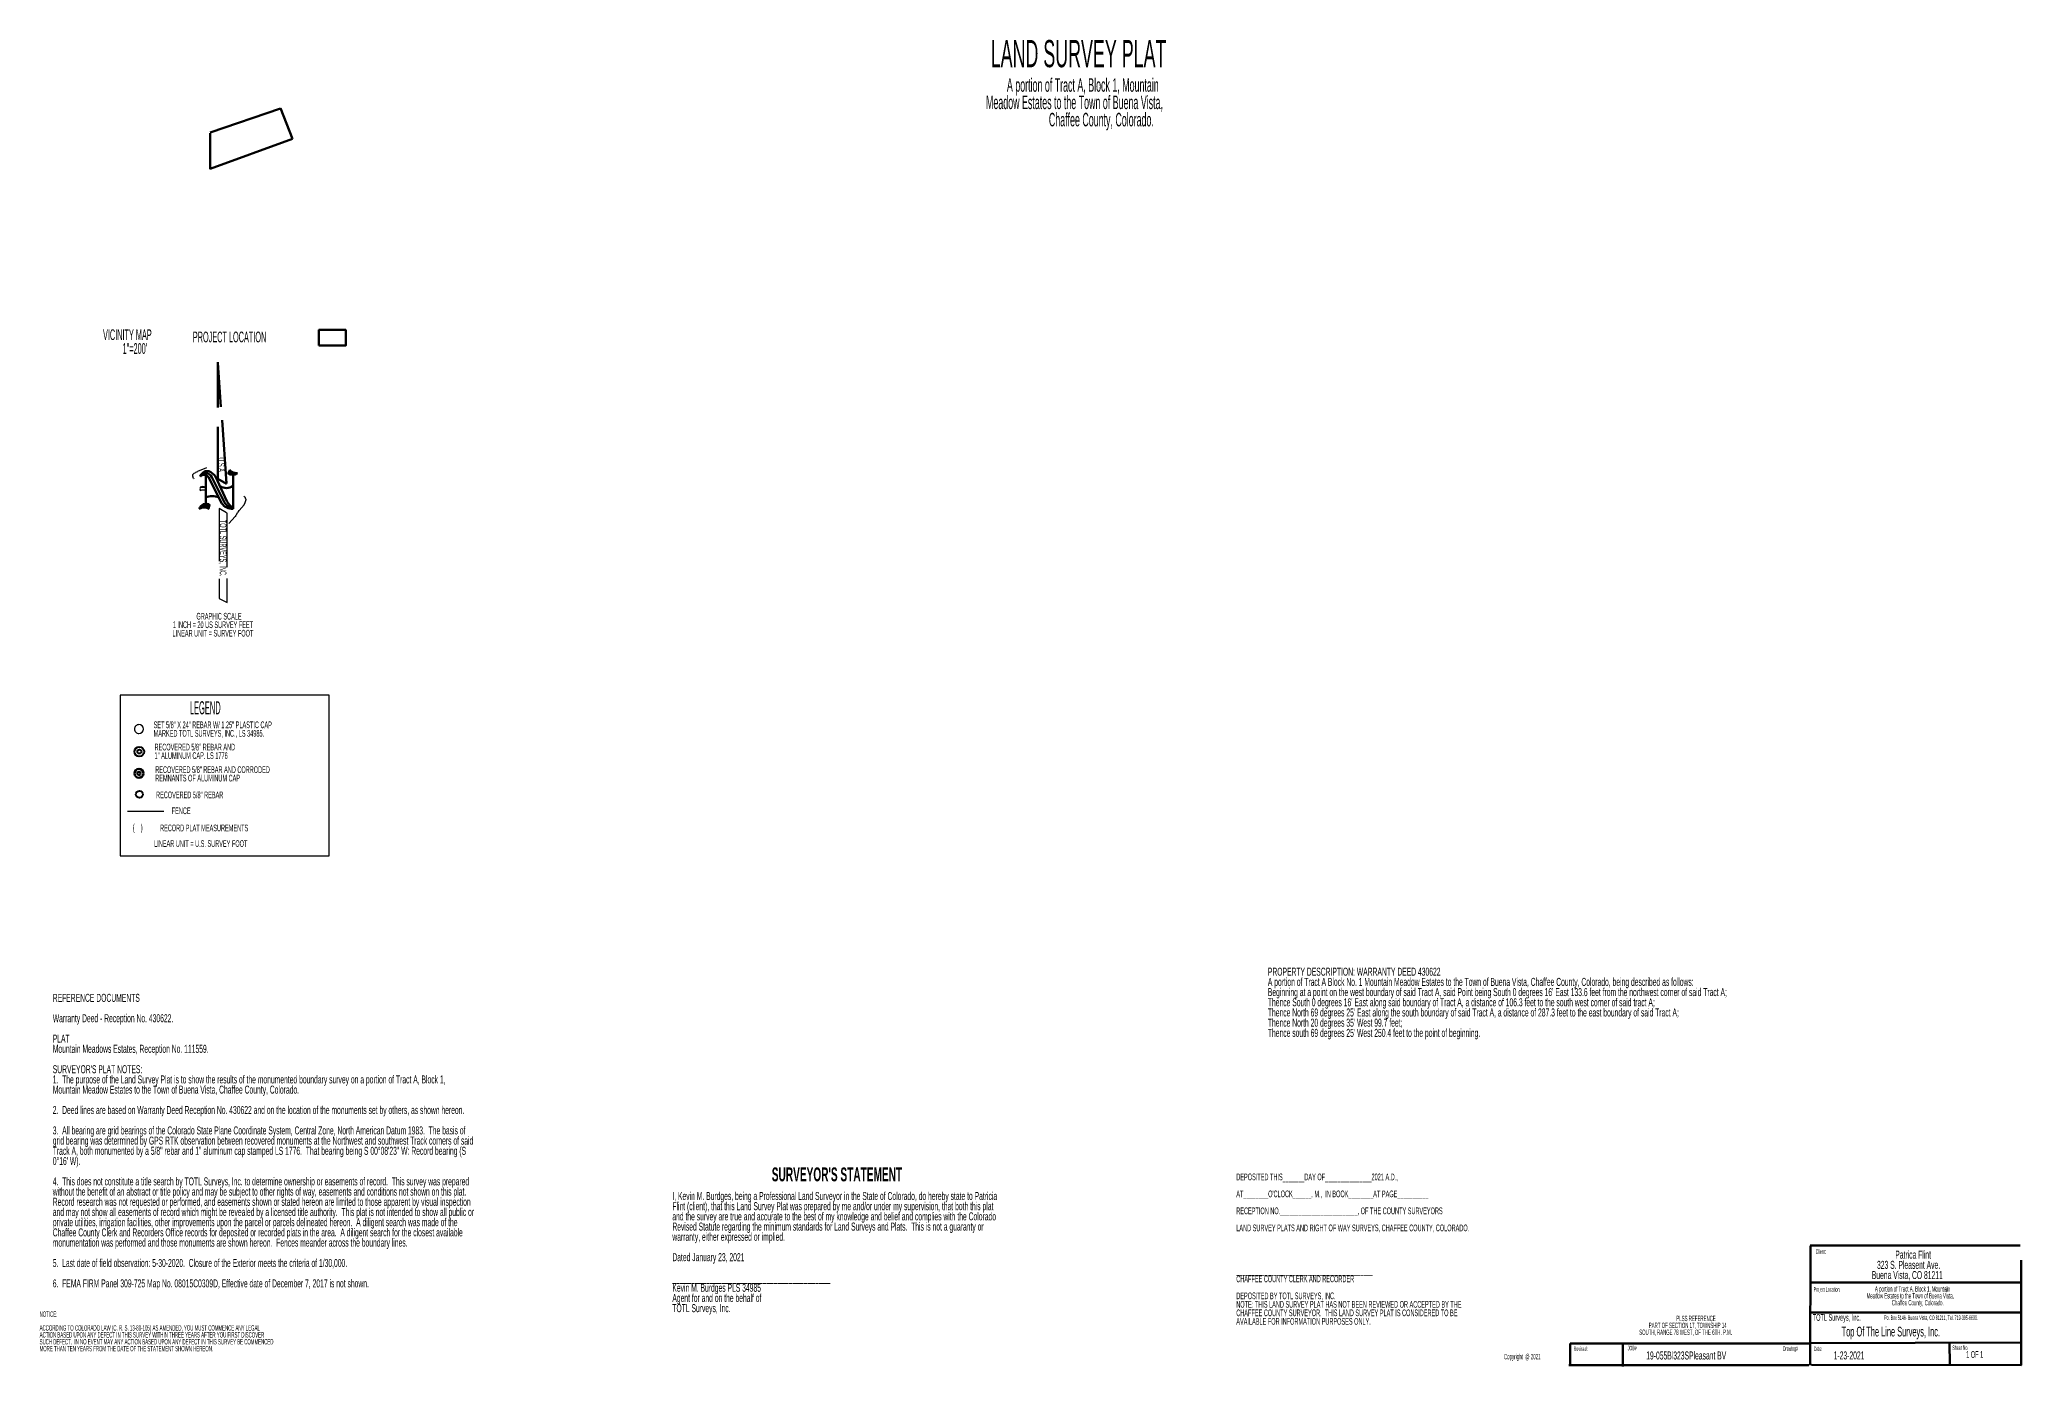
# Paper-space layout 'Layout1' of a CAD drawing. Extents: x -96 to 43, y -3 to 55.
# Drawn here: x -96.03 to -63.01, y 23.04 to 45.16 of the extents above; entities that cross this region are included whole.
import ezdxf

# ---------------------------------------------------------------- set-up
doc = ezdxf.new("R2010")
doc.units = 0
doc.header["$MEASUREMENT"] = 0
for name, color, linetype, true_color in [('Dot_Layer', 7, 'Continuous', 0x000000), ('Fence', 7, 'Continuous', 0xffffff), ('Layout', 5, 'Continuous', 0x0000ff), ('Text', 5, 'Continuous', 0x0000ff)]:
    doc.layers.add(name, color=color, linetype=linetype, true_color=true_color)
doc.styles.add('Arial29', font='arialbd.ttf', dxfattribs={"width": 0.404494, "height": 0.296667})

psp = doc.layouts.get("Layout1")

# ---------------------------------------------------------------- linework, layer by layer
at = {"layer": 'Dot_Layer', "color": 18, "linetype": 'ByBlock', "lineweight": 25, "true_color": 0x000000}
psp.add_line((-93.044, 37.345), (-92.919, 37.273), dxfattribs=at)
at = {"layer": 'Fence', "color": 7, "linetype": 'ByBlock', "true_color": 0xffffff}
psp.add_line((-94.571, 32.294), (-93.964, 32.294), dxfattribs=at)
at = {"layer": 'Layout', "color": 5, "linetype": 'ByBlock', "lineweight": 50, "true_color": 0x0000ff}
for p, q in [((-93.065, 39.026), (-93.065, 39.782)), ((-93.063, 39.772), (-93.014, 39.034)), ((-93.065, 37.838), (-93.065, 38.705)), ((-92.991, 38.813), (-92.918, 37.759)), ((-93.267, 37.898), (-93.267, 37.418)), ((-93.221, 37.862), (-93, 37.426)), ((-93.163, 37.865), (-92.954, 37.443)), ((-93.105, 37.873), (-92.913, 37.465)), ((-92.918, 37.755), (-93.064, 37.837)), ((-92.81, 37.903), (-92.811, 37.337))]:
    psp.add_line(p, q, dxfattribs=at)
at = {"layer": 'Layout', "color": 5, "linetype": 'ByBlock', "lineweight": 25, "true_color": 0x0000ff}
for p, q in [((-93.395, 37.963), (-93.246, 38.023)), ((-92.897, 37.933), (-92.868, 37.984)), ((-93.483, 37.896), (-93.48, 37.909)), ((-93.482, 37.881), (-93.483, 37.896)), ((-93.468, 37.843), (-93.482, 37.879)), ((-93.48, 37.909), (-93.472, 37.921)), ((-93.471, 37.921), (-93.459, 37.93)), ((-93.459, 37.837), (-93.467, 37.843)), ((-93.459, 37.93), (-93.431, 37.944)), ((-93.429, 37.945), (-93.395, 37.959)), ((-93.196, 37.399), (-93.212, 37.335)), ((-93.043, 37.343), (-93.043, 36.465)), ((-92.707, 37.31), (-92.623, 37.403)), ((-92.63, 37.547), (-92.616, 37.537)), ((-92.613, 37.434), (-92.629, 37.395)), ((-92.615, 37.535), (-92.607, 37.519)), ((-92.604, 37.468), (-92.613, 37.434)), ((-92.607, 37.519), (-92.6, 37.492)), ((-92.6, 37.489), (-92.604, 37.468)), ((-92.916, 37.269), (-92.916, 36.366)), ((-92.775, 37.209), (-92.882, 37.09)), ((-92.762, 37.227), (-92.775, 37.209)), ((-92.751, 37.247), (-92.762, 37.227)), ((-92.756, 37.24), (-92.733, 37.278)), ((-92.728, 37.281), (-92.708, 37.308)), ((-93.044, 36.167), (-93.043, 35.843)), ((-92.91, 35.774), (-92.91, 36.173)), ((-93.043, 35.843), (-92.91, 35.774))]:
    psp.add_line(p, q, dxfattribs=at)
at = {"layer": 'Layout', "color": 5, "linetype": 'ByBlock', "lineweight": 80, "true_color": 0x0000ff}
for p, q in [((-66.528, 25.052), (-66.534, 23.063)), ((-63.033, 25.058), (-66.533, 25.058)), ((-63.015, 23.061), (-63.015, 24.811)), ((-63.038, 24.44), (-66.538, 24.44)), ((-63.038, 23.94), (-66.538, 23.94)), ((-68.007, 23.422), (-70.529, 23.422)), ((-70.529, 23.422), (-70.529, 23.047)), ((-69.651, 23.041), (-69.651, 23.416)), ((-66.529, 23.422), (-68.029, 23.422)), ((-63.028, 23.44), (-66.538, 23.426)), ((-64.206, 23.065), (-64.208, 23.44)), ((-70.551, 23.061), (-68.051, 23.061)), ((-68.051, 23.061), (-66.551, 23.061)), ((-66.511, 23.066), (-63.012, 23.062))]:
    psp.add_line(p, q, dxfattribs=at)
at = {"layer": 'Layout', "color": 5, "linetype": 'ByBlock', "lineweight": 120, "true_color": 0x0000ff}
psp.add_lwpolyline([(-91.381, 40.057), (-90.932, 40.057), (-90.932, 40.319), (-91.381, 40.319), (-91.381, 40.057)], dxfattribs=at)
at = {"layer": 'Layout', "color": 5, "linetype": 'ByBlock', "lineweight": 25, "true_color": 0x0000ff}
psp.add_lwpolyline([(-94.694, 31.552), (-91.21, 31.552), (-91.21, 34.231), (-94.694, 34.231), (-94.694, 31.552)], dxfattribs=at)
at = {"layer": 'Layout', "color": 18, "linetype": 'ByBlock', "lineweight": 40, "true_color": 0x000000}
for centre, radius in [((-94.374, 33.289), 0.0803), ((-94.372, 33.29), 0.0338), ((-94.372, 32.577), 0.057)]:
    psp.add_circle(centre, radius, dxfattribs=at)
at = {"layer": 'Layout', "color": 18, "linetype": 'ByBlock', "lineweight": 50, "true_color": 0x000000}
for radius in [0.0738, 0.0282]:
    psp.add_circle((-94.379, 32.926), radius, dxfattribs=at)
at = {"layer": 'Layout', "color": 5, "linetype": 'ByBlock', "lineweight": 50, "true_color": 0x0000ff}
for centre, radius, start, end in [((-92.751, 38.091), 0.158, 222.4226, 274.4377), ((-93.177, 37.787), 0.203, 122.9934, 153.5057), ((-93.264, 37.821), 0.11, 23.7858, 149.2587), ((-93.296, 37.816), 0.0874, 30.8007, 136.0702), ((-93.24, 37.828), 0.137, 79.4895, 110.4107), ((-93.29, 37.758), 0.219, 31.7455, 69.9288), ((-92.927, 37.879), 0.196, 237.7244, 306.5077), ((-92.818, 38.02), 0.118, 228.1797, 312.632), ((-92.792, 38.048), 0.127, 224.9575, 295.0171), ((-93.262, 37.301), 0.118, 56.3207, 163.4018), ((-93.292, 37.198), 0.16, 59.4021, 121.0317), ((-93.271, 37.26), 0.127, 58.11, 144.1977), ((-93.159, 37.299), 0.25, 63.7832, 115.6677), ((-92.821, 37.563), 0.225, 217.2673, 272.7345), ((-92.71, 37.623), 0.304, 216.5471, 250.3648), ((-92.404, 37.772), 0.594, 211.1163, 226.9444)]:
    psp.add_arc(centre, radius, start, end, dxfattribs=at)
at = {"layer": 'Layout', "color": 5, "linetype": 'ByBlock', "lineweight": 25, "true_color": 0x0000ff}
for centre, radius, start, end in [((-93.313, 37.575), 0.119, 67.5387, 114.2002), ((-93.176, 37.666), 0.186, 170.5733, 188.4775), ((-93.313, 37.605), 0.102, 63.4349, 116.5651), ((-93.312, 37.547), 0.102, 63.4349, 116.5651)]:
    psp.add_arc(centre, radius, start, end, dxfattribs=at)
at = {"layer": 'Layout', "color": 5, "linetype": 'ByBlock', "true_color": 0x0000ff}
for start, end in [(90.0001, 180.0001), (0, 90), (179.9998, 269.9999), (270.0001, 0.0001)]:
    psp.add_arc((-94.38, 33.665), 0.0746, start, end, dxfattribs=at)
at = {"layer": 'Text', "color": 5, "linetype": 'ByBlock', "lineweight": 200, "true_color": 0x0000ff}
for p, q in [((-93.193, 43.612), (-92.021, 44.011)), ((-91.82, 43.506), (-92.018, 44.015)), ((-93.193, 43.601), (-93.192, 42.999)), ((-91.822, 43.503), (-93.194, 43.006))]:
    psp.add_line(p, q, dxfattribs=at)

# ---------------------------------------------------------------- texts
at = {"layer": 'Layout'}
for s, height, width, p in [('LAND SURVEY PLAT', 0.45333, 0.491071, (-80.186, 44.698)), ('A portion of Tract A, Block 1, Mountain ', 0.225, 0.491071, (-79.916, 44.289)), ('Meadow Estates to the Town of Buena Vista, ', 0.225, 0.491071, (-80.264, 44)), ('Chaffee County, Colorado.', 0.225, 0.491071, (-79.217, 43.712)), ('VICINITY MAP', 0.17833, 0.494403, (-94.978, 40.15)), ('PROJECT LOCATION', 0.17833, 0.494403, (-93.481, 40.112)), ('1"=200\'', 0.1783, 0.494403, (-94.651, 39.92)), ('1 INCH = 20 US SURVEY FEET', 0.11167, 0.496988, (-93.815, 35.348)), ('GRAPHIC SCALE', 0.11167, 0.496988, (-93.421, 35.49)), ('LINEAR UNIT = SURVEY FOOT', 0.11167, 0.496988, (-93.82, 35.207)), ('LEGEND', 0.2183, 0.357143, (-93.53, 33.911)), ('RECOVERED 5/8" REBAR AND ', 0.11167, 0.496988, (-94.119, 33.309)), ('1" ALUMINUM CAP. LS 1776', 0.11167, 0.496988, (-94.119, 33.167)), ('RECOVERED 5/8" REBAR AND CORRODED ', 0.11167, 0.496988, (-94.107, 32.933)), ('REMNANTS OF ALUMINUM CAP', 0.11167, 0.496988, (-94.107, 32.792)), ('RECOVERED 5/8" REBAR ', 0.11167, 0.496988, (-94.094, 32.512)), ('(    )', 0.1117, 0.496988, (-94.482, 31.968)), ('RECORD PLAT MEASUREMENTS', 0.11167, 0.496988, (-94.027, 31.961)), ('FENCE', 0.1117, 0.496988, (-93.833, 32.247)), ('LINEAR UNIT = U.S. SURVEY FOOT', 0.11167, 0.496988, (-94.126, 31.701)), ('A portion of Tract A Block No. 1 Mountain Meadow Estates to the Town of Buena Vista, Chaffee County, Colorado, being described as follows:', 0.133333, 0.50505, (-75.568, 29.384)), ('PROPERTY DESCRIPTION: WARRANTY DEED 430622', 0.13333, 0.50505, (-75.568, 29.554)), ('REFERENCE DOCUMENTS', 0.13333, 0.50505, (-95.815, 29.118)), ("Thence South 0 degrees 16' East along said boundary of Tract A, a distance of 106.3 feet to the south west corner of said tract A;", 0.133333, 0.50505, (-75.568, 29.044)), ("Beginning at a point on the west boundary of said Tract A, said Point being South 0 degrees 16' East 133.6 feet from the northwest corner of said Tract A;", 0.133333, 0.50505, (-75.568, 29.214)), ('Warranty Deed - Reception No. 430622.', 0.13333, 0.50505, (-95.815, 28.778)), ("Thence North 69 degrees 25' East along the south boundary of said Tract A, a distance of 287.3 feet to the east boundary of said Tract A;", 0.133333, 0.50505, (-75.568, 28.874)), ("Thence North 20 degrees 35' West 99.7 feet;", 0.13333, 0.50505, (-75.568, 28.704)), ('PLAT ', 0.1333, 0.50505, (-95.815, 28.438)), ('Mountain Meadows Estates, Reception No. 111559.', 0.13333, 0.50505, (-95.815, 28.268)), ("Thence south 69 degrees 25' West 250.4 feet to the point of beginning.", 0.13333, 0.50505, (-75.568, 28.534)), ("SURVEYOR'S PLAT NOTES:", 0.13333, 0.50505, (-95.815, 27.928)), ('1.  The purpose of the Land Survey Plat is to show the results of the monumented boundary survey on a portion of Tract A, Block 1, ', 0.133333, 0.50505, (-95.815, 27.758)), ('Mountain Meadow Estates to the Town of Buena Vista, Chaffee County, Colorado.', 0.13333, 0.50505, (-95.815, 27.588)), ('2.  Deed lines are based on Warranty Deed Reception No. 430622 and on the location of the monuments set by others, as shown hereon.', 0.133333, 0.50505, (-95.815, 27.248)), ('3.  All bearing are grid bearings of the Colorado State Plane Coordinate System, Central Zone, North American Datum 1983.  The basis of ', 0.133333, 0.50505, (-95.815, 26.908)), ('grid bearing was determined by GPS RTK observation between recovered monuments at the Northwest and southwest Track corners of said ', 0.133333, 0.50505, (-95.815, 26.738)), ('Track A, both monumented by a 5/8" rebar and 1" aluminum cap stamped LS 1776.  That bearing being S 00%%D08\'23" W: Record bearing (S ', 0.133333, 0.50505, (-95.815, 26.568)), ("0%%D16' W).", 0.13333, 0.50505, (-95.815, 26.398)), ('4.  This does not constitute a title search by TOTL Surveys, Inc. to determine ownership or easements of record.  This survey was prepared ', 0.133333, 0.50505, (-95.815, 26.058)), ('DEPOSITED THIS_______DAY OF_______________2021 A.D., ', 0.11167, 0.496988, (-76.094, 26.144)), ('without the benefit of an abstract or title policy and may be subject to other rights of way, easements and conditions not shown on this plat.  ', 0.133333, 0.50505, (-95.815, 25.888)), ('Record research was not requested or performed, and easements shown or stated hereon are limited to those apparent by visual inspection ', 0.133333, 0.50505, (-95.815, 25.718)), ('Flint (client), that this Land Survey Plat was prepared by me and/or under my supervision, that both this plat ', 0.133333, 0.50505, (-85.491, 25.645)), ('I, Kevin M. Burdges, being a Professional Land Surveyor in the State of Colorado, do hereby state to Patricia ', 0.133333, 0.50505, (-85.491, 25.815)), ("AT________O'CLOCK______. M.,  IN BOOK________AT PAGE__________ ", 0.11167, 0.496988, (-76.094, 25.861)), ('and may not show all easements of record which might be revealed by a licensed title authority.  This plat is not intended to show all public or ', 0.133333, 0.50505, (-95.815, 25.548)), ('private utilities, irrigation facilities, other improvements upon the parcel or parcels delineated hereon.  A diligent search was made of the ', 0.133333, 0.50505, (-95.815, 25.378)), ('and the survey are true and accurate to the best of my knowledge and belief and complies with the Colorado ', 0.133333, 0.50505, (-85.491, 25.475)), ('Revised Statute regarding the minimum standards for Land Surveys and Plats.  This is not a guaranty or ', 0.133333, 0.50505, (-85.491, 25.305)), ('RECEPTION NO._________________________, OF THE COUNTY SURVEYORS', 0.11167, 0.496988, (-76.094, 25.578)), ('Chaffee County Clerk and Recorders Office records for deposited or recorded plats in the area.  A diligent search for the closest available ', 0.133333, 0.50505, (-95.815, 25.208)), ('monumentation was performed and those monuments are shown hereon.  Fences meander across the boundary lines.', 0.133333, 0.50505, (-95.815, 25.038)), ('warranty, either expressed or implied.', 0.13333, 0.50505, (-85.491, 25.135)), ('LAND SURVEY PLATS AND RIGHT OF WAY SURVEYS, CHAFFEE COUNTY, COLORADO.', 0.11167, 0.496988, (-76.094, 25.294)), ('5.  Last date of field observation: 5-30-2020.  Closure of the Exterior meets the criteria of 1/30,000.', 0.133333, 0.50505, (-95.815, 24.698)), ('Dated January 23, 2021', 0.13333, 0.50505, (-85.491, 24.795)), ('Client:', 0.075, 0.477273, (-66.44, 24.917)), ('323 S. Pleasent Ave.', 0.13333, 0.50505, (-65.417, 24.667)), ('Patrica Flint', 0.13333, 0.50505, (-65.113, 24.837)), ('6.  FEMA FIRM Panel 309-725 Map No. 08015C0309D, Effective date of December 7, 2017 is not shown.', 0.13333, 0.50505, (-95.815, 24.358)), ('____________________________________________', 0.11167, 0.496988, (-76.094, 24.586)), ('CHAFFEE COUNTY CLERK AND RECORDER', 0.11167, 0.496988, (-76.094, 24.444)), ('Buena Vista, CO 81211', 0.13333, 0.50505, (-65.504, 24.497)), ('__________________________________________', 0.13333, 0.50505, (-85.491, 24.455)), ('Agent for and on the behalf of', 0.13333, 0.50505, (-85.491, 24.115)), ('Kevin M. Burdges PLS 34985', 0.13333, 0.50505, (-85.491, 24.285)), ('DEPOSITED BY TOTL SURVEYS, INC.', 0.11167, 0.496988, (-76.094, 24.161)), ('NOTE: THIS LAND SURVEY PLAT HAS NOT BEEN REVIEWED OR ACCEPTED BY THE ', 0.11167, 0.496988, (-76.094, 24.019)), ('Project Location:', 0.075, 0.477273, (-66.473, 24.287)), ('Meadow Estates to the Town of Buena Vista, ', 0.09, 0.485075, (-65.592, 24.173)), ('A portion of Tract A, Block 1, Mountain ', 0.09, 0.485075, (-65.452, 24.288)), ('Chaffee County, Colorado.', 0.09, 0.485075, (-65.171, 24.058)), ('NOTICE:', 0.09, 0.485075, (-96.034, 23.867)), ('TOTL Surveys, Inc.', 0.13333, 0.50505, (-85.491, 23.945)), ('AVAILABLE FOR INFORMATION PURPOSES ONLY.', 0.11167, 0.496988, (-76.094, 23.736)), ('CHAFFEE COUNTY SURVEYOR.  THIS LAND SURVEY PLAT IS CONSIDERED TO BE ', 0.11167, 0.496988, (-76.094, 23.878)), ('PLSS REFERENCE', 0.09, 0.485075, (-68.762, 23.795)), ('TOTL Surveys, Inc.', 0.11167, 0.496988, (-66.488, 23.801)), ('Po. Box 5146- Buena Vista, CO 81211, Tel. 719-395-6630.', 0.075, 0.477273, (-65.298, 23.815)), ('ACCORDING TO COLORADO LAW (C. R. S. 13-80-105) AS AMENDED, YOU MUST COMMENCE ANY LEGAL ', 0.09, 0.485075, (-96.034, 23.637)), ('ACTION BASED UPON ANY DEFECT IN THIS SURVEY WITHIN THREE YEARS AFTER YOU FIRST DISCOVER ', 0.09, 0.485075, (-96.034, 23.522)), ('SUCH DEFECT.  IN NO EVENT MAY ANY ACTION BASED UPON ANY DEFECT IN THIS SURVEY BE COMMENCED ', 0.09, 0.485075, (-96.034, 23.407)), ('SOUTH, RANGE 78 WEST, OF THE 6TH. P.M.', 0.09, 0.485075, (-69.38, 23.565)), ('PART OF SECTION 17, TOWNSHIP 14 ', 0.09, 0.485075, (-69.221, 23.68)), ('Top Of The Line Surveys, Inc.', 0.16167, 0.5, (-66.007, 23.54)), ('MORE THAN TEN YEARS FROM THE DATE OF THE STATEMENT SHOWN HEREON.', 0.09, 0.485075, (-96.034, 23.292)), ('Copyright  @ 2021', 0.09, 0.485075, (-71.634, 23.159)), ('Revised:', 0.075, 0.477273, (-70.471, 23.297)), ('JOB#', 0.075, 0.477273, (-69.572, 23.309)), ('19-055Bl323SPleasant BV', 0.13333, 0.50505, (-69.263, 23.156)), ('Drawing#', 0.075, 0.477273, (-66.985, 23.3)), ('Date:', 0.075, 0.477273, (-66.47, 23.297)), ('1-23-2021', 0.1333, 0.50505, (-66.14, 23.157)), ('Sheet No.', 0.075, 0.477273, (-64.161, 23.315)), ('1 OF 1', 0.1117, 0.496988, (-63.932, 23.184))]:
    psp.add_text(s, height=height, dxfattribs=dict(at, width=width)).set_placement(p)
at = {"layer": 'Layout', "color": 5, "true_color": 0x0000ff, "width": 0.496988}
for s, p in [('SET 5/8" X 24" REBAR W/ 1.25" PLASTIC CAP', (-94.134, 33.68)), ('MARKED TOTL SURVEYS, INC., LS 34985.', (-94.134, 33.538))]:
    psp.add_text(s, height=0.11167, dxfattribs=at).set_placement(p)
at = {"layer": 'Layout', "style": 'Arial29', "width": 0.520231}
psp.add_text("SURVEYOR'S STATEMENT", height=0.23167, dxfattribs=at).set_placement((-83.834, 26.126))
at = {"layer": 'Text', "width": 0.496988}
for s, height, p in [('U.S.A.', 0.1117, (-93.061, 38.194)), ('TOTL SURVEYS, INC.', 0.11167, (-93.032, 37.152))]:
    psp.add_text(s, height=height, rotation=269.9784, dxfattribs=at).set_placement(p)

doc.saveas('drawing.dxf')
